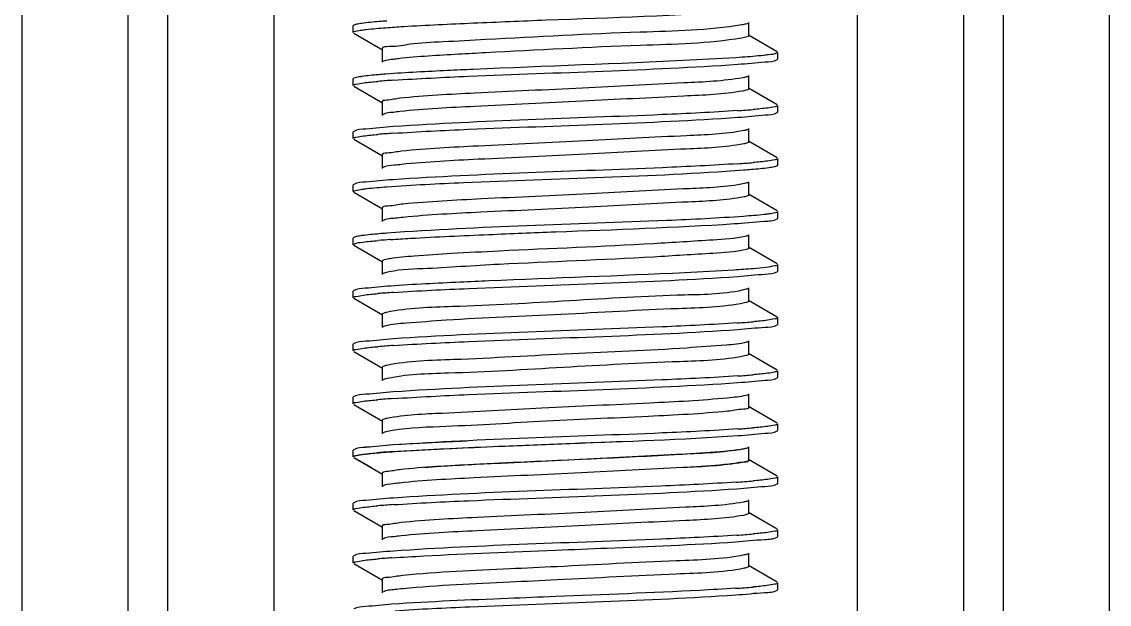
# Model space of a CAD drawing. Extents: x 27938 to 1042331, y -235042 to 1535213.
# Drawn here: x 701681.2 to 702169.4, y 768491.5 to 768752.9 of the extents above; entities that cross this region are included whole.
import ezdxf

# ---------------------------------------------------------------- set-up
doc = ezdxf.new("R2010")
doc.units = 0
doc.header["$LTSCALE"] = 1000
doc.header["$MEASUREMENT"] = 0

msp = doc.modelspace()

# ---------------------------------------------------------------- linework, layer by layer
at = {"linetype": 'Continuous'}
for p, q in [((701681.22, 770483.4), (701681.22, 765742.38)), ((701728.85, 770483.4), (701728.85, 765742.38)), ((701746.71, 770483.4), (701746.71, 765742.38)), ((701794.33, 770483.4), (701794.33, 765742.38)), ((702056.27, 770483.4), (702056.27, 765742.38)), ((702103.9, 770483.4), (702103.9, 765742.38)), ((702121.76, 770483.4), (702121.76, 765742.38)), ((702169.39, 770483.4), (702169.39, 765742.38)), ((701830.28, 768751.35), (701830.05, 768751.09)), ((701830.05, 768748.11), (701830.05, 768751.09)), ((701830.05, 768748.11), (701830.05, 768751.09)), ((702007.67, 768746.63), (702007.67, 768752.58)), ((701830.28, 768747.85), (701843.2, 768740.37)), ((702020.33, 768739.44), (702007.41, 768746.93)), ((701842.94, 768740.67), (701842.94, 768734.72)), ((702020.56, 768736.21), (702020.56, 768739.18)), ((702020.56, 768736.21), (702020.56, 768739.18)), ((701843.59, 768735.2), (701843.2, 768735.02)), ((702020.33, 768735.95), (702020.56, 768736.21)), ((701830.28, 768727.54), (701830.05, 768727.28)), ((701830.05, 768724.3), (701830.05, 768727.28)), ((701830.05, 768724.3), (701830.05, 768727.28)), ((701830.28, 768724.04), (701843.2, 768716.56)), ((702007.67, 768722.81), (702007.67, 768728.77)), ((702020.33, 768715.63), (702007.41, 768723.11)), ((701842.94, 768716.86), (701842.94, 768710.91)), ((702020.56, 768712.39), (702020.56, 768715.37)), ((702020.56, 768712.39), (702020.56, 768715.37)), ((702020.33, 768712.13), (702020.56, 768712.39)), ((702007.67, 768699), (702007.67, 768704.95)), ((701830.28, 768703.73), (701830.05, 768703.46)), ((701830.05, 768700.49), (701830.05, 768703.46)), ((701830.05, 768700.49), (701830.05, 768703.46)), ((701830.28, 768700.23), (701843.2, 768692.75)), ((702020.33, 768691.82), (702007.41, 768699.3)), ((701842.94, 768693.05), (701842.94, 768687.09)), ((702020.56, 768688.58), (702020.56, 768691.56)), ((702020.56, 768688.58), (702020.56, 768691.56)), ((702020.33, 768688.32), (702020.56, 768688.58)), ((702007.67, 768675.19), (702007.67, 768681.14)), ((701830.28, 768679.91), (701830.05, 768679.65)), ((701830.05, 768676.68), (701830.05, 768679.65)), ((701830.05, 768676.68), (701830.05, 768679.65)), ((701830.28, 768676.41), (701843.2, 768668.93)), ((702020.33, 768668.01), (702007.41, 768675.49)), ((701842.94, 768669.23), (701842.94, 768663.28)), ((702020.56, 768664.77), (702020.56, 768667.75)), ((702020.56, 768664.77), (702020.56, 768667.75)), ((702020.33, 768664.51), (702020.56, 768664.77)), ((701830.28, 768656.1), (701830.05, 768655.84)), ((701830.05, 768652.86), (701830.05, 768655.84)), ((701830.05, 768652.86), (701830.05, 768655.84)), ((702007.67, 768651.37), (702007.67, 768657.33)), ((701830.28, 768652.6), (701843.2, 768645.12)), ((702020.33, 768644.19), (702007.41, 768651.68)), ((701842.94, 768645.42), (701842.94, 768639.47)), ((702020.56, 768640.96), (702020.56, 768643.93)), ((702020.56, 768640.96), (702020.56, 768643.93)), ((702020.33, 768640.7), (702020.56, 768640.96)), ((701830.28, 768632.29), (701830.05, 768632.03)), ((701830.05, 768629.05), (701830.05, 768632.03)), ((701830.05, 768629.05), (701830.05, 768632.03)), ((702007.67, 768627.56), (702007.67, 768633.51)), ((701830.28, 768628.79), (701843.2, 768621.31)), ((702006.33, 768626.88), (702005.62, 768626.72)), ((702020.33, 768620.38), (702007.41, 768627.86)), ((701842.94, 768621.61), (701842.94, 768615.66)), ((702020.33, 768616.88), (702020.56, 768617.14)), ((702020.56, 768617.14), (702020.56, 768620.12)), ((702020.56, 768617.14), (702020.56, 768620.12)), ((701830.28, 768608.47), (701830.05, 768608.21)), ((701830.05, 768605.24), (701830.05, 768608.21)), ((701830.05, 768605.24), (701830.05, 768608.21)), ((702007.67, 768603.75), (702007.67, 768609.7)), ((701830.28, 768604.98), (701843.2, 768597.49)), ((702006.61, 768603.14), (702005.67, 768602.91)), ((702020.33, 768596.57), (702007.41, 768604.05)), ((701842.94, 768597.8), (701842.94, 768591.84)), ((702020.33, 768593.07), (702020.56, 768593.33)), ((702020.56, 768593.33), (702020.56, 768596.31)), ((702020.56, 768593.33), (702020.56, 768596.31)), ((701830.28, 768584.66), (701830.05, 768584.4)), ((701830.05, 768581.42), (701830.05, 768584.4)), ((701830.05, 768581.42), (701830.05, 768584.4)), ((702007.67, 768579.94), (702007.67, 768585.89)), ((701830.28, 768581.16), (701843.2, 768573.68)), ((702020.33, 768572.76), (702007.41, 768580.24)), ((701842.94, 768573.98), (701842.94, 768568.03)), ((702020.33, 768569.26), (702020.56, 768569.52)), ((702020.56, 768569.52), (702020.56, 768572.49)), ((702020.56, 768569.52), (702020.56, 768572.49)), ((701830.28, 768560.85), (701830.05, 768560.59)), ((701830.28, 768560.85), (701830.05, 768560.59)), ((701830.05, 768557.61), (701830.05, 768560.59)), ((701830.05, 768557.61), (701830.05, 768560.59)), ((701830.05, 768557.61), (701830.05, 768560.59)), ((701830.05, 768557.61), (701830.05, 768560.59)), ((702007.67, 768556.13), (702007.67, 768562.08)), ((702007.67, 768556.12), (702007.67, 768562.08)), ((701830.28, 768557.35), (701843.2, 768549.87)), ((701830.28, 768557.35), (701838.15, 768552.79)), ((702020.33, 768548.94), (702007.41, 768556.43)), ((702013.68, 768552.79), (702007.41, 768556.42)), ((701842.94, 768550.17), (701842.94, 768544.22)), ((702020.56, 768545.71), (702020.56, 768548.68)), ((702020.56, 768545.71), (702020.56, 768548.68)), ((702020.33, 768545.45), (702020.56, 768545.71)), ((701830.28, 768537.04), (701830.05, 768536.78)), ((701830.05, 768533.8), (701830.05, 768536.78)), ((701830.05, 768533.8), (701830.05, 768536.78)), ((702007.67, 768532.31), (702007.67, 768538.27)), ((701830.28, 768533.54), (701843.2, 768526.06)), ((702020.33, 768525.13), (702007.41, 768532.61)), ((701842.94, 768526.36), (701842.94, 768520.41)), ((702020.56, 768521.89), (702020.56, 768524.87)), ((702020.56, 768521.89), (702020.56, 768524.87)), ((702020.33, 768521.63), (702020.56, 768521.89)), ((702007.67, 768508.5), (702007.67, 768514.45)), ((701830.28, 768513.23), (701830.05, 768512.96)), ((701830.05, 768509.99), (701830.05, 768512.96)), ((701830.05, 768509.99), (701830.05, 768512.96)), ((701830.28, 768509.73), (701843.2, 768502.25)), ((702020.33, 768501.32), (702007.41, 768508.8)), ((701842.94, 768502.55), (701842.94, 768496.59)), ((702020.56, 768498.08), (702020.56, 768501.06)), ((702020.56, 768498.08), (702020.56, 768501.06)), ((702020.33, 768497.82), (702020.56, 768498.08))]:
    msp.add_line(p, q, dxfattribs=at)
for centre, radius, start, end in [((701875.37, 768318.46), 409.13, 93.8351, 94.8035), ((701975.29, 769120.55), 408.46, 273.8387, 274.8044), ((701875.21, 768296.67), 407.09, 93.8488, 94.8033), ((701975.39, 769095.57), 407.29, 273.8479, 274.803), ((701873.76, 768267.24), 388.84, 93.9793, 94.8029), ((701875.44, 768222.33), 410, 93.8293, 94.8034), ((701975.13, 769027.26), 410.42, 273.8243, 274.8053), ((701875.37, 768199.35), 409.17, 93.8348, 94.8035), ((701975.29, 769001.53), 408.5, 273.8383, 274.8044), ((701875.21, 768177.54), 407.16, 93.8484, 94.8033), ((701975.39, 768976.52), 407.3, 273.8478, 274.803), ((701875.41, 768151.28), 409.61, 93.832, 94.8034), ((701871.11, 768203.99), 356.73, 94.4326, 94.598), ((701974.47, 768964.11), 418.74, 273.7685, 274.8061), ((701875.45, 768126.95), 410.14, 93.8284, 94.8033), ((701974.84, 768935.65), 414.08, 273.7992, 274.806), ((701874.5, 768115.06), 398.17, 93.9046, 94.8082), ((701973.93, 768923.39), 425.67, 273.7272, 274.8014)]:
    msp.add_arc(centre, radius, start, end, dxfattribs=at)
for points, knots in [([(701883.89, 768752.36), (701894.8, 768752.84), (701935.07, 768754.53), (701975.37, 768755.69), (702004.67, 768757.8)], [0, 0, 0, 0, 0.271117, 1, 1, 1, 1]), ([(701830.05, 768748.11), (701830.05, 768748.47), (701831.87, 768748.8), (701832.84, 768749.04), (701833.78, 768749.18)], [0, 0, 0, 0, 0.275146, 1, 1, 1, 1]), ([(701833.89, 768752.17), (701833.1, 768752.06), (701831.9, 768751.85), (701830.66, 768751.57), (701830.28, 768751.35)], [0, 0, 0, 0, 0.642818, 1, 1, 1, 1]), ([(701833.78, 768749.18), (701834.47, 768749.28), (701838.08, 768749.73), (701841.71, 768750.02), (701844.65, 768750.24)], [0, 0, 0, 0, 0.191295, 1, 1, 1, 1]), ([(701845.11, 768753.25), (701843.95, 768753.17), (701840.21, 768752.87), (701836.46, 768752.53), (701833.89, 768752.17)], [0, 0, 0, 0, 0.307553, 1, 1, 1, 1]), ([(701844.65, 768750.24), (701847.27, 768750.44), (701860.34, 768751.3), (701873.43, 768751.9), (701883.89, 768752.36)], [0, 0, 0, 0, 0.200445, 1, 1, 1, 1]), ([(702004.44, 768751.51), (701989.42, 768749.02), (701950.87, 768748.3), (701912.62, 768746.1), (701889.49, 768744.92)], [0, 0, 0, 0, 0.396629, 1, 1, 1, 1]), ([(702007.4, 768752.28), (702007.07, 768752.09), (702006.07, 768751.81), (702005.07, 768751.62), (702004.44, 768751.51)], [0, 0, 0, 0, 0.371007, 1, 1, 1, 1]), ([(701889.49, 768744.92), (701883.12, 768744.6), (701872.15, 768743.83), (701856.55, 768743.36), (701849.47, 768741.53), (701842.94, 768741.8), (701842.94, 768740.67)], [0, 0, 0, 0, 0.408517, 0.726153, 0.927696, 1, 1, 1, 1]), ([(702004.44, 768745.56), (701989.42, 768743.07), (701950.87, 768742.35), (701912.62, 768740.15), (701889.49, 768738.97)], [0, 0, 0, 0, 0.396629, 1, 1, 1, 1]), ([(702007.67, 768746.63), (702007.66, 768746.3), (702006.14, 768745.91), (702005.25, 768745.7), (702004.44, 768745.56)], [0, 0, 0, 0, 0.282134, 1, 1, 1, 1]), ([(701889.49, 768738.97), (701885.4, 768738.76), (701872.32, 768738.04), (701859.22, 768737.33), (701850.27, 768736.33)], [0, 0, 0, 0, 0.312724, 1, 1, 1, 1]), ([(702020.56, 768739.18), (702020.56, 768739.06), (702019.09, 768738.16), (702017.78, 768738.25), (702016.49, 768738.07)], [0, 0, 0, 0, 0.088343, 1, 1, 1, 1]), ([(701850.27, 768736.33), (701849.5, 768736.24), (701847.26, 768735.95), (701844.98, 768735.7), (701843.59, 768735.2)], [0, 0, 0, 0, 0.345772, 1, 1, 1, 1]), ([(701848, 768726.67), (701859.29, 768727.43), (701910.83, 768729.92), (701962.44, 768731.11), (702002.64, 768733.84)], [0, 0, 0, 0, 0.219188, 1, 1, 1, 1]), ([(702004.67, 768736.96), (701996.83, 768736.4), (701956.58, 768734.28), (701916.3, 768732.96), (701883.89, 768731.53)], [0, 0, 0, 0, 0.195012, 1, 1, 1, 1]), ([(702002.64, 768733.84), (702006.73, 768734.12), (702012.47, 768734.92), (702018.73, 768735.03), (702020.33, 768735.95)], [0, 0, 0, 0, 0.690234, 1, 1, 1, 1]), ([(702016.49, 768738.07), (702015.74, 768737.97), (702011.81, 768737.5), (702007.86, 768737.19), (702004.67, 768736.96)], [0, 0, 0, 0, 0.191606, 1, 1, 1, 1]), ([(701844.65, 768729.4), (701843.54, 768729.32), (701839.9, 768729.03), (701836.27, 768728.7), (701833.78, 768728.34)], [0, 0, 0, 0, 0.307541, 1, 1, 1, 1]), ([(701883.89, 768731.53), (701880.04, 768731.36), (701866.95, 768730.75), (701853.87, 768730.09), (701844.65, 768729.4)], [0, 0, 0, 0, 0.294264, 1, 1, 1, 1]), ([(701830.05, 768724.3), (701830.05, 768724.73), (701832.34, 768725.02), (701833.49, 768725.33), (701834.64, 768725.48)], [0, 0, 0, 0, 0.271545, 1, 1, 1, 1]), ([(701833.78, 768728.34), (701833.02, 768728.23), (701831.85, 768728.03), (701830.65, 768727.75), (701830.28, 768727.54)], [0, 0, 0, 0, 0.641633, 1, 1, 1, 1]), ([(702004.88, 768727.78), (701996.17, 768726.22), (701972.04, 768725.27), (701932, 768723.03), (701889.48, 768721.13), (701862.15, 768719.74), (701850.97, 768718.55)], [0, 0, 0, 0, 0.172177, 0.467909, 0.781292, 1, 1, 1, 1]), ([(702007.4, 768728.46), (702007.12, 768728.3), (702006.27, 768728.05), (702005.42, 768727.87), (702004.88, 768727.78)], [0, 0, 0, 0, 0.377707, 1, 1, 1, 1]), ([(702004.88, 768721.82), (701996.17, 768720.27), (701972.04, 768719.32), (701932, 768717.08), (701889.48, 768715.18), (701862.15, 768713.79), (701850.97, 768712.59)], [0, 0, 0, 0, 0.172177, 0.467909, 0.781292, 1, 1, 1, 1]), ([(702007.66, 768722.81), (702007.66, 768722.53), (702006.37, 768722.13), (702005.58, 768721.95), (702004.88, 768721.82)], [0, 0, 0, 0, 0.285905, 1, 1, 1, 1]), ([(701850.97, 768718.55), (701848.96, 768718.33), (701847.05, 768717.74), (701842.94, 768717.59), (701842.94, 768716.86)], [0, 0, 0, 0, 0.73335, 1, 1, 1, 1]), ([(702020.56, 768715.37), (702020.56, 768714.94), (702018.29, 768714.65), (702017.14, 768714.34), (702015.99, 768714.19)], [0, 0, 0, 0, 0.271629, 1, 1, 1, 1]), ([(701850.97, 768712.59), (701849.99, 768712.49), (701847.42, 768712.11), (701844.63, 768712.04), (701843.2, 768711.21)], [0, 0, 0, 0, 0.372967, 1, 1, 1, 1]), ([(701847.88, 768702.85), (701859.17, 768703.62), (701910.78, 768706.1), (701962.46, 768707.29), (702002.72, 768710.04)], [0, 0, 0, 0, 0.218979, 1, 1, 1, 1]), ([(702002.64, 768713.01), (701991.36, 768712.24), (701939.81, 768709.76), (701888.21, 768708.57), (701848, 768705.83)], [0, 0, 0, 0, 0.219095, 1, 1, 1, 1]), ([(702002.72, 768710.04), (702006.79, 768710.32), (702012.51, 768711.11), (702018.74, 768711.22), (702020.33, 768712.13)], [0, 0, 0, 0, 0.690139, 1, 1, 1, 1]), ([(701848, 768705.83), (701843.9, 768705.55), (701838.15, 768704.75), (701831.88, 768704.64), (701830.28, 768703.73)], [0, 0, 0, 0, 0.690277, 1, 1, 1, 1]), ([(702007.4, 768704.65), (702007.16, 768704.51), (702006.45, 768704.28), (702005.74, 768704.13), (702005.29, 768704.04)], [0, 0, 0, 0, 0.385224, 1, 1, 1, 1]), ([(701830.05, 768700.49), (701830.05, 768700.92), (701832.32, 768701.21), (701833.47, 768701.52), (701834.62, 768701.67)], [0, 0, 0, 0, 0.271633, 1, 1, 1, 1]), ([(702005.29, 768704.04), (701996.88, 768702.42), (701973.13, 768701.57), (701933.45, 768699.26), (701890.75, 768697.39), (701863.12, 768695.98), (701851.7, 768694.81)], [0, 0, 0, 0, 0.167069, 0.460858, 0.776177, 1, 1, 1, 1]), ([(701851.7, 768694.81), (701849.51, 768694.59), (701847.45, 768693.93), (701842.94, 768693.84), (701842.95, 768693.05)], [0, 0, 0, 0, 0.734177, 1, 1, 1, 1]), ([(702005.29, 768698.09), (701996.88, 768696.46), (701973.13, 768695.62), (701933.45, 768693.3), (701890.75, 768691.44), (701863.12, 768690.03), (701851.7, 768688.86)], [0, 0, 0, 0, 0.167069, 0.460858, 0.776177, 1, 1, 1, 1]), ([(702007.66, 768699), (702007.66, 768698.75), (702006.58, 768698.36), (702005.89, 768698.2), (702005.29, 768698.09)], [0, 0, 0, 0, 0.290456, 1, 1, 1, 1]), ([(702020.56, 768691.56), (702020.56, 768691.13), (702018.28, 768690.84), (702017.13, 768690.53), (702015.98, 768690.38)], [0, 0, 0, 0, 0.271602, 1, 1, 1, 1]), ([(701851.7, 768688.86), (701850.63, 768688.75), (701847.82, 768688.34), (701844.76, 768688.3), (701843.2, 768687.4)], [0, 0, 0, 0, 0.374915, 1, 1, 1, 1]), ([(701845.16, 768678.84), (701856.62, 768679.68), (701909.99, 768682.29), (701963.44, 768683.34), (702005.27, 768686.4)], [0, 0, 0, 0, 0.215017, 1, 1, 1, 1]), ([(702002.72, 768689.2), (701991.43, 768688.43), (701939.82, 768685.94), (701888.14, 768684.76), (701847.88, 768682.01)], [0, 0, 0, 0, 0.219017, 1, 1, 1, 1]), ([(702005.27, 768686.4), (702006.43, 768686.49), (702010.23, 768686.79), (702014.03, 768687.13), (702016.64, 768687.49)], [0, 0, 0, 0, 0.307338, 1, 1, 1, 1]), ([(702016.64, 768687.49), (702017.45, 768687.61), (702018.68, 768687.82), (702019.94, 768688.1), (702020.33, 768688.32)], [0, 0, 0, 0, 0.643592, 1, 1, 1, 1]), ([(701847.88, 768682.01), (701843.81, 768681.73), (701838.1, 768680.94), (701831.87, 768680.83), (701830.28, 768679.91)], [0, 0, 0, 0, 0.690149, 1, 1, 1, 1]), ([(702005.67, 768680.3), (701997.56, 768678.6), (701974.2, 768677.88), (701934.91, 768675.48), (701892.04, 768673.66), (701864.12, 768672.22), (701852.46, 768671.07)], [0, 0, 0, 0, 0.161939, 0.453776, 0.771039, 1, 1, 1, 1]), ([(702007.4, 768680.84), (702007.2, 768680.72), (702006.62, 768680.52), (702006.03, 768680.38), (702005.67, 768680.3)], [0, 0, 0, 0, 0.393704, 1, 1, 1, 1]), ([(701830.05, 768676.68), (701830.05, 768677.05), (701831.94, 768677.36), (701832.94, 768677.62), (701833.9, 768677.76)], [0, 0, 0, 0, 0.274546, 1, 1, 1, 1]), ([(701833.9, 768677.76), (701834.62, 768677.86), (701838.36, 768678.32), (701842.12, 768678.62), (701845.16, 768678.84)], [0, 0, 0, 0, 0.19129, 1, 1, 1, 1]), ([(702007.66, 768675.19), (702007.66, 768674.95), (702006.68, 768674.57), (702006.03, 768674.42), (702005.47, 768674.31)], [0, 0, 0, 0, 0.292762, 1, 1, 1, 1]), ([(701852.46, 768671.07), (701850.08, 768670.84), (701847.85, 768670.11), (701842.94, 768670.09), (701842.95, 768669.23)], [0, 0, 0, 0, 0.734857, 1, 1, 1, 1]), ([(702005.47, 768674.31), (701997.25, 768672.66), (701973.84, 768671.87), (701934.53, 768669.52), (701891.83, 768667.69), (701864.05, 768666.26), (701852.46, 768665.12)], [0, 0, 0, 0, 0.164046, 0.455922, 0.77202, 1, 1, 1, 1]), ([(702005.27, 768665.57), (701993.77, 768664.73), (701940.4, 768662.13), (701886.95, 768661.08), (701845.16, 768658)], [0, 0, 0, 0, 0.215701, 1, 1, 1, 1]), ([(702016.64, 768666.66), (702015.92, 768666.55), (702012.14, 768666.09), (702008.34, 768665.79), (702005.27, 768665.57)], [0, 0, 0, 0, 0.191465, 1, 1, 1, 1]), ([(702020.56, 768667.75), (702020.56, 768667.37), (702018.64, 768667.05), (702017.63, 768666.79), (702016.64, 768666.66)], [0, 0, 0, 0, 0.27426, 1, 1, 1, 1]), ([(701852.46, 768665.12), (701851.28, 768665), (701848.23, 768664.57), (701844.89, 768664.56), (701843.2, 768663.58)], [0, 0, 0, 0, 0.376685, 1, 1, 1, 1]), ([(701890.91, 768657.42), (701900.87, 768657.84), (701937.58, 768659.35), (701974.3, 768660.55), (702001.01, 768662.3)], [0, 0, 0, 0, 0.271359, 1, 1, 1, 1]), ([(702001.01, 768662.3), (702005.49, 768662.59), (702011.75, 768663.46), (702018.59, 768663.51), (702020.33, 768664.51)], [0, 0, 0, 0, 0.691739, 1, 1, 1, 1]), ([(701833.9, 768656.92), (701833.11, 768656.81), (701831.9, 768656.6), (701830.66, 768656.32), (701830.28, 768656.1)], [0, 0, 0, 0, 0.642986, 1, 1, 1, 1]), ([(701845.16, 768658), (701844.01, 768657.92), (701840.25, 768657.62), (701836.49, 768657.29), (701833.9, 768656.92)], [0, 0, 0, 0, 0.307532, 1, 1, 1, 1]), ([(701846.77, 768655.14), (701849.75, 768655.35), (701864.45, 768656.26), (701879.17, 768656.92), (701890.91, 768657.42)], [0, 0, 0, 0, 0.202501, 1, 1, 1, 1]), ([(702006.02, 768656.57), (702001.3, 768655.48), (701987.46, 768654.71), (701950.72, 768652.25), (701918.65, 768651.11), (701895.57, 768649.97)], [0, 0, 0, 0, 0.131194, 0.373535, 1, 1, 1, 1]), ([(702007.4, 768657.03), (702007.23, 768656.93), (702006.77, 768656.76), (702006.3, 768656.63), (702006.02, 768656.57)], [0, 0, 0, 0, 0.40332, 1, 1, 1, 1]), ([(701830.05, 768652.86), (701830.05, 768652.99), (701831.6, 768653.92), (701832.97, 768653.82), (701834.32, 768654)], [0, 0, 0, 0, 0.087421, 1, 1, 1, 1]), ([(702007.66, 768651.37), (702007.66, 768651.19), (702006.95, 768650.83), (702006.44, 768650.71), (702006.02, 768650.61)], [0, 0, 0, 0, 0.302831, 1, 1, 1, 1]), ([(701895.57, 768649.97), (701888.44, 768649.62), (701875.58, 768648.98), (701859.64, 768647.89), (701848.83, 768647.05), (701844.7, 768646.18), (701842.94, 768645.78), (701842.95, 768645.42)], [0, 0, 0, 0, 0.404312, 0.722616, 0.926229, 0.979509, 1, 1, 1, 1]), ([(702006.02, 768650.61), (702001.3, 768649.52), (701987.46, 768648.76), (701950.72, 768646.29), (701918.65, 768645.16), (701895.57, 768644.02)], [0, 0, 0, 0, 0.131194, 0.373535, 1, 1, 1, 1]), ([(701895.57, 768644.02), (701884.12, 768643.46), (701867.03, 768642.03), (701849.52, 768641.7), (701843.96, 768640.07)], [0, 0, 0, 0, 0.664278, 1, 1, 1, 1]), ([(702001.01, 768641.46), (701993.62, 768640.98), (701956.93, 768639.09), (701920.22, 768637.83), (701890.91, 768636.58)], [0, 0, 0, 0, 0.201596, 1, 1, 1, 1]), ([(702020.56, 768643.93), (702020.56, 768643.46), (702018.03, 768643.2), (702016.78, 768642.85), (702015.51, 768642.69)], [0, 0, 0, 0, 0.270133, 1, 1, 1, 1]), ([(701843.96, 768640.07), (701843.81, 768640.02), (701843.55, 768639.94), (701843.3, 768639.83), (701843.2, 768639.77)], [0, 0, 0, 0, 0.571302, 1, 1, 1, 1]), ([(701890.91, 768636.58), (701886.62, 768636.4), (701871.9, 768635.74), (701857.19, 768635.04), (701846.77, 768634.31)], [0, 0, 0, 0, 0.291422, 1, 1, 1, 1]), ([(701848.06, 768631.42), (701859.33, 768632.18), (701910.81, 768634.66), (701962.36, 768635.86), (702002.51, 768638.58)], [0, 0, 0, 0, 0.219183, 1, 1, 1, 1]), ([(702002.51, 768638.58), (702006.63, 768638.87), (702012.42, 768639.67), (702018.72, 768639.77), (702020.33, 768640.7)], [0, 0, 0, 0, 0.690375, 1, 1, 1, 1]), ([(701846.77, 768634.31), (701842.96, 768634.04), (701837.6, 768633.3), (701831.78, 768633.15), (701830.28, 768632.29)], [0, 0, 0, 0, 0.688907, 1, 1, 1, 1]), ([(702006.33, 768632.83), (701997.38, 768630.53), (701970.57, 768630.38), (701926.81, 768627.54), (701882.27, 768625.12), (701854.68, 768624.47), (701844.98, 768622.45)], [0, 0, 0, 0, 0.171431, 0.491399, 0.816224, 1, 1, 1, 1]), ([(702007.4, 768633.21), (702007.27, 768633.13), (702006.91, 768632.99), (702006.55, 768632.89), (702006.33, 768632.83)], [0, 0, 0, 0, 0.414289, 1, 1, 1, 1]), ([(701830.05, 768629.05), (701830.05, 768629.48), (701832.34, 768629.77), (701833.5, 768630.08), (701834.65, 768630.23)], [0, 0, 0, 0, 0.271499, 1, 1, 1, 1]), ([(702005.62, 768626.72), (701995.91, 768624.7), (701968.26, 768624.1), (701923.77, 768621.3), (701882.94, 768619.84), (701856.62, 768617.83), (701847.36, 768617.14), (701844.24, 768616.33)], [0, 0, 0, 0, 0.184068, 0.509201, 0.829117, 0.940109, 1, 1, 1, 1]), ([(702007.66, 768627.56), (702007.66, 768627.4), (702007.11, 768627.08), (702006.67, 768626.97), (702006.33, 768626.88)], [0, 0, 0, 0, 0.311313, 1, 1, 1, 1]), ([(701844.98, 768622.45), (701844.46, 768622.35), (701843.85, 768622.21), (701842.95, 768621.83), (701842.95, 768621.61)], [0, 0, 0, 0, 0.705293, 1, 1, 1, 1]), ([(702002.51, 768617.75), (701991.23, 768616.98), (701939.75, 768614.5), (701888.2, 768613.31), (701848.06, 768610.58)], [0, 0, 0, 0, 0.219354, 1, 1, 1, 1]), ([(702002.63, 768614.78), (702006.73, 768615.06), (702012.47, 768615.85), (702018.73, 768615.97), (702020.33, 768616.88)], [0, 0, 0, 0, 0.690237, 1, 1, 1, 1]), ([(702020.56, 768620.12), (702020.56, 768619.69), (702018.28, 768619.4), (702017.13, 768619.09), (702015.99, 768618.94)], [0, 0, 0, 0, 0.271599, 1, 1, 1, 1]), ([(701844.24, 768616.33), (701844.03, 768616.27), (701843.68, 768616.17), (701843.34, 768616.03), (701843.21, 768615.96)], [0, 0, 0, 0, 0.58408, 1, 1, 1, 1]), ([(701848.01, 768607.6), (701859.29, 768608.37), (701910.83, 768610.85), (701962.44, 768612.04), (702002.63, 768614.78)], [0, 0, 0, 0, 0.219191, 1, 1, 1, 1]), ([(701848.06, 768610.58), (701843.94, 768610.3), (701838.17, 768609.5), (701831.89, 768609.4), (701830.28, 768608.47)], [0, 0, 0, 0, 0.690331, 1, 1, 1, 1]), ([(702006.61, 768609.09), (702003.63, 768608.24), (701994.56, 768607.6), (701968.46, 768605.52), (701927.55, 768604.1), (701882.79, 768601.28), (701854.89, 768600.67), (701845.04, 768598.65)], [0, 0, 0, 0, 0.057446, 0.166902, 0.486553, 0.813832, 1, 1, 1, 1]), ([(702007.4, 768609.4), (702007.3, 768609.34), (702007.04, 768609.23), (702006.77, 768609.14), (702006.61, 768609.09)], [0, 0, 0, 0, 0.426856, 1, 1, 1, 1]), ([(701830.05, 768605.24), (701830.05, 768605.67), (701832.34, 768605.96), (701833.49, 768606.27), (701834.64, 768606.42)], [0, 0, 0, 0, 0.271543, 1, 1, 1, 1]), ([(702005.67, 768602.91), (701996.08, 768600.9), (701968.74, 768600.27), (701924.48, 768597.81), (701880.65, 768595.13), (701853.73, 768594.74), (701844.55, 768592.59)], [0, 0, 0, 0, 0.181951, 0.50465, 0.824728, 1, 1, 1, 1]), ([(702007.66, 768603.75), (702007.66, 768603.62), (702007.25, 768603.32), (702006.88, 768603.22), (702006.61, 768603.14)], [0, 0, 0, 0, 0.321911, 1, 1, 1, 1]), ([(701845.04, 768598.65), (701844.51, 768598.54), (701843.88, 768598.4), (701842.95, 768598.02), (701842.95, 768597.8)], [0, 0, 0, 0, 0.706048, 1, 1, 1, 1]), ([(701844.55, 768592.59), (701844.27, 768592.53), (701843.82, 768592.41), (701843.37, 768592.24), (701843.21, 768592.14)], [0, 0, 0, 0, 0.595248, 1, 1, 1, 1]), ([(702002.63, 768593.94), (701991.36, 768593.18), (701939.81, 768590.69), (701888.21, 768589.5), (701848.01, 768586.77)], [0, 0, 0, 0, 0.2191, 1, 1, 1, 1]), ([(702002.72, 768590.97), (702006.79, 768591.25), (702012.51, 768592.04), (702018.74, 768592.16), (702020.33, 768593.07)], [0, 0, 0, 0, 0.69014, 1, 1, 1, 1]), ([(702020.56, 768596.31), (702020.56, 768595.88), (702018.29, 768595.59), (702017.14, 768595.28), (702015.99, 768595.13)], [0, 0, 0, 0, 0.271629, 1, 1, 1, 1]), ([(701847.89, 768583.78), (701859.17, 768584.55), (701910.78, 768587.04), (701962.46, 768588.22), (702002.72, 768590.97)], [0, 0, 0, 0, 0.218987, 1, 1, 1, 1]), ([(701830.05, 768581.42), (701830.05, 768581.86), (701832.32, 768582.14), (701833.47, 768582.45), (701834.62, 768582.6)], [0, 0, 0, 0, 0.27163, 1, 1, 1, 1]), ([(701848.01, 768586.77), (701843.9, 768586.49), (701838.15, 768585.69), (701831.88, 768585.58), (701830.28, 768584.66)], [0, 0, 0, 0, 0.690279, 1, 1, 1, 1]), ([(701998.05, 768584.04), (701986.44, 768582.9), (701958.65, 768581.47), (701915.96, 768579.64), (701876.7, 768577.3), (701853.32, 768576.51), (701845.12, 768574.86)], [0, 0, 0, 0, 0.228484, 0.544623, 0.836244, 1, 1, 1, 1]), ([(702007.41, 768585.59), (702007.07, 768585.39), (702003.96, 768584.57), (702000.82, 768584.31), (701998.05, 768584.04)], [0, 0, 0, 0, 0.122149, 1, 1, 1, 1]), ([(701998.05, 768578.09), (701986.27, 768576.93), (701958.12, 768575.49), (701915.01, 768573.69), (701875.8, 768571.19), (701852.57, 768570.6), (701844.65, 768568.8)], [0, 0, 0, 0, 0.230953, 0.550009, 0.841524, 1, 1, 1, 1]), ([(702007.66, 768579.94), (702007.67, 768579.07), (702002.7, 768579.06), (702000.45, 768578.32), (701998.05, 768578.09)], [0, 0, 0, 0, 0.265061, 1, 1, 1, 1]), ([(701845.12, 768574.86), (701844.57, 768574.75), (701843.93, 768574.6), (701842.95, 768574.22), (701842.95, 768573.98)], [0, 0, 0, 0, 0.707083, 1, 1, 1, 1]), ([(701844.65, 768568.8), (701844.35, 768568.74), (701843.86, 768568.61), (701843.38, 768568.43), (701843.21, 768568.33)], [0, 0, 0, 0, 0.598262, 1, 1, 1, 1]), ([(702002.72, 768570.14), (701991.43, 768569.37), (701939.82, 768566.88), (701888.14, 768565.69), (701847.89, 768562.95)], [0, 0, 0, 0, 0.219015, 1, 1, 1, 1]), ([(702002.67, 768567.16), (702006.76, 768567.44), (702012.49, 768568.23), (702018.73, 768568.34), (702020.33, 768569.26)], [0, 0, 0, 0, 0.690177, 1, 1, 1, 1]), ([(702020.56, 768572.49), (702020.56, 768572.06), (702018.28, 768571.78), (702017.13, 768571.46), (702015.98, 768571.32)], [0, 0, 0, 0, 0.271603, 1, 1, 1, 1]), ([(701847.89, 768562.95), (701843.81, 768562.67), (701838.1, 768561.88), (701831.87, 768561.76), (701830.28, 768560.85)], [0, 0, 0, 0, 0.690152, 1, 1, 1, 1]), ([(701847.93, 768562.95), (701843.85, 768562.67), (701838.12, 768561.88), (701831.87, 768561.77), (701830.28, 768560.85)], [0, 0, 0, 0, 0.690202, 1, 1, 1, 1]), ([(701880.8, 768564.7), (701877.66, 768564.56), (701866.71, 768564.05), (701855.75, 768563.48), (701847.93, 768562.95)], [0, 0, 0, 0, 0.286136, 1, 1, 1, 1]), ([(701848.03, 768559.98), (701854.96, 768560.45), (701890.06, 768562.31), (701925.2, 768563.53), (701953.39, 768564.7)], [0, 0, 0, 0, 0.197351, 1, 1, 1, 1]), ([(701898.16, 768562.47), (701907.85, 768562.87), (701942.69, 768564.29), (701977.56, 768565.44), (702002.67, 768567.16)], [0, 0, 0, 0, 0.278136, 1, 1, 1, 1]), ([(701830.05, 768557.61), (701830.05, 768558.05), (701832.34, 768558.33), (701833.5, 768558.65), (701834.65, 768558.8)], [0, 0, 0, 0, 0.271516, 1, 1, 1, 1]), ([(701830.05, 768557.61), (701830.05, 768557.92), (701831.55, 768558.26), (701832.39, 768558.46), (701833.17, 768558.58)], [0, 0, 0, 0, 0.278908, 1, 1, 1, 1]), ([(701833.17, 768558.58), (701833.76, 768558.68), (701836.86, 768559.1), (701839.98, 768559.37), (701842.51, 768559.57)], [0, 0, 0, 0, 0.190214, 1, 1, 1, 1]), ([(701843.54, 768559.65), (701847.01, 768559.92), (701865.21, 768561.1), (701883.43, 768561.86), (701898.16, 768562.47)], [0, 0, 0, 0, 0.191198, 1, 1, 1, 1]), ([(702004.75, 768561.07), (701995.95, 768559.53), (701971.7, 768558.55), (701931.55, 768556.33), (701889.09, 768554.42), (701861.86, 768553.04), (701850.75, 768551.84)], [0, 0, 0, 0, 0.173733, 0.470057, 0.78285, 1, 1, 1, 1]), ([(701998.81, 768560.3), (701993.13, 768559.72), (701960.82, 768557.54), (701928.47, 768556.31), (701901.83, 768555.03)], [0, 0, 0, 0, 0.176303, 1, 1, 1, 1]), ([(702007.41, 768561.78), (702007.09, 768561.59), (702004.24, 768560.81), (702001.35, 768560.56), (701998.81, 768560.3)], [0, 0, 0, 0, 0.124256, 1, 1, 1, 1]), ([(702007.4, 768561.78), (702007.1, 768561.6), (702006.21, 768561.35), (702005.31, 768561.17), (702004.75, 768561.07)], [0, 0, 0, 0, 0.375581, 1, 1, 1, 1]), ([(702004.75, 768555.11), (701995.95, 768553.58), (701971.7, 768552.6), (701931.55, 768550.37), (701889.09, 768548.47), (701861.86, 768547.08), (701850.75, 768545.88)], [0, 0, 0, 0, 0.173733, 0.470057, 0.78285, 1, 1, 1, 1]), ([(701901.83, 768555.03), (701898.06, 768554.85), (701884.73, 768554.19), (701871.4, 768553.48), (701861.86, 768552.79)], [0, 0, 0, 0, 0.28332, 1, 1, 1, 1]), ([(701998.81, 768554.35), (701997.42, 768554.21), (701990.45, 768553.58), (701983.48, 768553.13), (701977.9, 768552.8)], [0, 0, 0, 0, 0.200678, 1, 1, 1, 1]), ([(702007.66, 768556.12), (702007.67, 768555.32), (702003.11, 768555.24), (702001.02, 768554.58), (701998.81, 768554.35)], [0, 0, 0, 0, 0.265734, 1, 1, 1, 1]), ([(702007.67, 768556.13), (702007.66, 768555.83), (702006.3, 768555.43), (702005.49, 768555.24), (702004.75, 768555.11)], [0, 0, 0, 0, 0.284681, 1, 1, 1, 1]), ([(701850.75, 768551.84), (701848.8, 768551.62), (701846.94, 768551.05), (701842.94, 768550.89), (701842.94, 768550.17)], [0, 0, 0, 0, 0.733065, 1, 1, 1, 1]), ([(702020.56, 768548.68), (702020.56, 768548.25), (702018.24, 768547.96), (702017.07, 768547.65), (702015.91, 768547.49)], [0, 0, 0, 0, 0.271295, 1, 1, 1, 1]), ([(701850.75, 768545.88), (701849.81, 768545.78), (701847.3, 768545.41), (701844.59, 768545.33), (701843.2, 768544.52)], [0, 0, 0, 0, 0.372335, 1, 1, 1, 1]), ([(702002, 768546.28), (701990.69, 768545.52), (701939.37, 768543.06), (701887.98, 768541.86), (701848.03, 768539.14)], [0, 0, 0, 0, 0.220579, 1, 1, 1, 1]), ([(702002.28, 768543.32), (702006.46, 768543.6), (702012.32, 768544.41), (702018.7, 768544.51), (702020.33, 768545.45)], [0, 0, 0, 0, 0.690613, 1, 1, 1, 1]), ([(701848.03, 768539.14), (701843.92, 768538.86), (701838.16, 768538.07), (701831.88, 768537.96), (701830.28, 768537.04)], [0, 0, 0, 0, 0.690305, 1, 1, 1, 1]), ([(701848.07, 768536.17), (701859.31, 768536.93), (701910.71, 768539.41), (701962.18, 768540.61), (702002.28, 768543.32)], [0, 0, 0, 0, 0.218972, 1, 1, 1, 1]), ([(701830.05, 768533.8), (701830.05, 768534.23), (701832.34, 768534.52), (701833.5, 768534.83), (701834.66, 768534.98)], [0, 0, 0, 0, 0.271492, 1, 1, 1, 1]), ([(702005.17, 768537.33), (701996.66, 768535.73), (701972.8, 768534.85), (701933.01, 768532.56), (701890.36, 768530.68), (701862.82, 768529.28), (701851.47, 768528.1)], [0, 0, 0, 0, 0.168631, 0.463014, 0.777741, 1, 1, 1, 1]), ([(702007.4, 768537.96), (702007.15, 768537.82), (702006.4, 768537.58), (702005.64, 768537.42), (702005.17, 768537.33)], [0, 0, 0, 0, 0.382833, 1, 1, 1, 1]), ([(702005.17, 768531.38), (701996.66, 768529.77), (701972.8, 768528.89), (701933.01, 768526.6), (701890.36, 768524.73), (701862.82, 768523.32), (701851.47, 768522.15)], [0, 0, 0, 0, 0.168631, 0.463014, 0.777741, 1, 1, 1, 1]), ([(702007.66, 768532.31), (702007.66, 768532.05), (702006.52, 768531.66), (702005.8, 768531.5), (702005.17, 768531.38)], [0, 0, 0, 0, 0.288971, 1, 1, 1, 1]), ([(701851.47, 768528.1), (701849.34, 768527.88), (701847.32, 768527.24), (701842.94, 768527.14), (701842.94, 768526.36)], [0, 0, 0, 0, 0.733941, 1, 1, 1, 1]), ([(702020.56, 768524.87), (702020.56, 768524.44), (702018.27, 768524.15), (702017.11, 768523.84), (702015.96, 768523.69)], [0, 0, 0, 0, 0.27148, 1, 1, 1, 1]), ([(701851.47, 768522.15), (701850.43, 768522.04), (701847.69, 768521.64), (701844.72, 768521.59), (701843.2, 768520.71)], [0, 0, 0, 0, 0.37434, 1, 1, 1, 1]), ([(702002.28, 768522.48), (701990.99, 768521.72), (701939.59, 768519.25), (701888.12, 768518.06), (701848.07, 768515.33)], [0, 0, 0, 0, 0.219886, 1, 1, 1, 1]), ([(701920.76, 768515.76), (701928.47, 768516.07), (701955.42, 768517.16), (701982.39, 768518.19), (702001.6, 768519.46)], [0, 0, 0, 0, 0.286007, 1, 1, 1, 1]), ([(702001.6, 768519.46), (702005.94, 768519.75), (702012.02, 768520.59), (702018.64, 768520.67), (702020.33, 768521.63)], [0, 0, 0, 0, 0.691254, 1, 1, 1, 1]), ([(701848.07, 768515.33), (701843.95, 768515.05), (701838.18, 768514.25), (701831.89, 768514.15), (701830.28, 768513.23)], [0, 0, 0, 0, 0.690338, 1, 1, 1, 1]), ([(701847.39, 768512.31), (701852.18, 768512.64), (701876.62, 768514.04), (701901.09, 768514.98), (701920.76, 768515.76)], [0, 0, 0, 0, 0.196017, 1, 1, 1, 1]), ([(702007.4, 768514.15), (702007.19, 768514.03), (702006.57, 768513.82), (702005.94, 768513.67), (702005.56, 768513.59)], [0, 0, 0, 0, 0.391017, 1, 1, 1, 1]), ([(701830.05, 768509.99), (701830.05, 768510.4), (701832.2, 768510.7), (701833.3, 768510.99), (701834.38, 768511.14)], [0, 0, 0, 0, 0.272443, 1, 1, 1, 1]), ([(702005.56, 768513.59), (701995.55, 768511.54), (701967.24, 768510.96), (701939.26, 768509.14), (701921.38, 768508.32)], [0, 0, 0, 0, 0.363233, 1, 1, 1, 1]), ([(701852.22, 768504.36), (701849.9, 768504.13), (701847.73, 768503.43), (701842.94, 768503.39), (701842.95, 768502.55)], [0, 0, 0, 0, 0.734703, 1, 1, 1, 1]), ([(701921.38, 768508.32), (701914.35, 768508), (701891.29, 768506.87), (701868.2, 768505.96), (701852.22, 768504.36)], [0, 0, 0, 0, 0.304662, 1, 1, 1, 1]), ([(702005.56, 768507.64), (701995.55, 768505.59), (701967.24, 768505), (701939.26, 768503.19), (701921.38, 768502.37)], [0, 0, 0, 0, 0.363233, 1, 1, 1, 1]), ([(702007.66, 768508.5), (702007.66, 768508.27), (702006.72, 768507.89), (702006.09, 768507.75), (702005.56, 768507.64)], [0, 0, 0, 0, 0.294214, 1, 1, 1, 1]), ([(701921.38, 768502.37), (701914.35, 768502.04), (701891.29, 768500.92), (701868.2, 768500), (701852.22, 768498.41)], [0, 0, 0, 0, 0.304662, 1, 1, 1, 1]), ([(702020.56, 768501.06), (702020.56, 768500.61), (702018.15, 768500.33), (702016.95, 768500), (702015.74, 768499.85)], [0, 0, 0, 0, 0.270823, 1, 1, 1, 1]), ([(701852.22, 768498.41), (701851.08, 768498.3), (701848.1, 768497.87), (701844.85, 768497.85), (701843.2, 768496.89)], [0, 0, 0, 0, 0.376214, 1, 1, 1, 1]), ([(701920.76, 768494.92), (701913.65, 768494.64), (701889.19, 768493.64), (701864.72, 768492.67), (701847.39, 768491.47)], [0, 0, 0, 0, 0.290714, 1, 1, 1, 1]), ([(701848.67, 768488.58), (701859.87, 768489.34), (701910.88, 768491.79), (701961.96, 768493.01), (702001.72, 768495.66)], [0, 0, 0, 0, 0.219814, 1, 1, 1, 1]), ([(702001.6, 768498.63), (701996.26, 768498.27), (701969.32, 768496.79), (701942.36, 768495.78), (701920.76, 768494.92)], [0, 0, 0, 0, 0.198662, 1, 1, 1, 1]), ([(702001.72, 768495.66), (702006.03, 768495.94), (702012.07, 768496.78), (702018.65, 768496.86), (702020.33, 768497.82)], [0, 0, 0, 0, 0.691163, 1, 1, 1, 1]), ([(701847.39, 768491.47), (701843.43, 768491.2), (701837.88, 768490.43), (701831.83, 768490.3), (701830.28, 768489.41)], [0, 0, 0, 0, 0.689661, 1, 1, 1, 1])]:
    msp.add_open_spline(points, degree=3, knots=knots, dxfattribs=at)
for points in [[(701834.64, 768725.48), (701836.79, 768725.76), (701838.95, 768725.96), (701841.11, 768726.15)], [(702015.99, 768714.19), (702013.84, 768713.91), (702011.67, 768713.71), (702009.5, 768713.53)], [(701834.62, 768701.67), (701836.78, 768701.95), (701838.95, 768702.15), (701841.12, 768702.33)], [(702015.98, 768690.38), (702013.82, 768690.1), (702011.66, 768689.9), (702009.49, 768689.71)], [(701834.32, 768654), (701836.61, 768654.31), (701838.9, 768654.52), (701841.2, 768654.71)], [(702009.57, 768642.09), (702006.72, 768641.85), (702003.87, 768641.65), (702001.01, 768641.46)], [(702015.51, 768642.69), (702013.53, 768642.45), (702011.55, 768642.26), (702009.57, 768642.09)], [(701834.65, 768630.23), (701836.8, 768630.51), (701838.95, 768630.71), (701841.11, 768630.89)], [(702015.99, 768618.94), (702013.84, 768618.66), (702011.68, 768618.46), (702009.52, 768618.28)], [(701834.64, 768606.42), (701836.79, 768606.7), (701838.95, 768606.9), (701841.11, 768607.08)], [(702015.99, 768595.13), (702013.84, 768594.85), (702011.67, 768594.65), (702009.5, 768594.46)], [(701834.62, 768582.6), (701836.78, 768582.88), (701838.95, 768583.08), (701841.12, 768583.27)], [(702015.98, 768571.32), (702013.82, 768571.03), (702011.66, 768570.83), (702009.49, 768570.65)], [(701834.65, 768558.8), (701836.8, 768559.07), (701838.95, 768559.27), (701841.11, 768559.46)], [(702015.91, 768547.49), (702013.8, 768547.22), (702011.68, 768547.03), (702009.56, 768546.84)], [(701834.66, 768534.98), (701836.8, 768535.26), (701838.95, 768535.46), (701841.11, 768535.64)], [(702015.96, 768523.69), (702013.82, 768523.41), (702011.68, 768523.21), (702009.54, 768523.03)], [(701834.38, 768511.14), (701836.62, 768511.43), (701838.88, 768511.64), (701841.13, 768511.83)], [(702015.74, 768499.85), (702013.69, 768499.59), (702011.63, 768499.4), (702009.56, 768499.22)]]:
    msp.add_open_spline(points, degree=3, dxfattribs=at)

doc.saveas('drawing.dxf')
